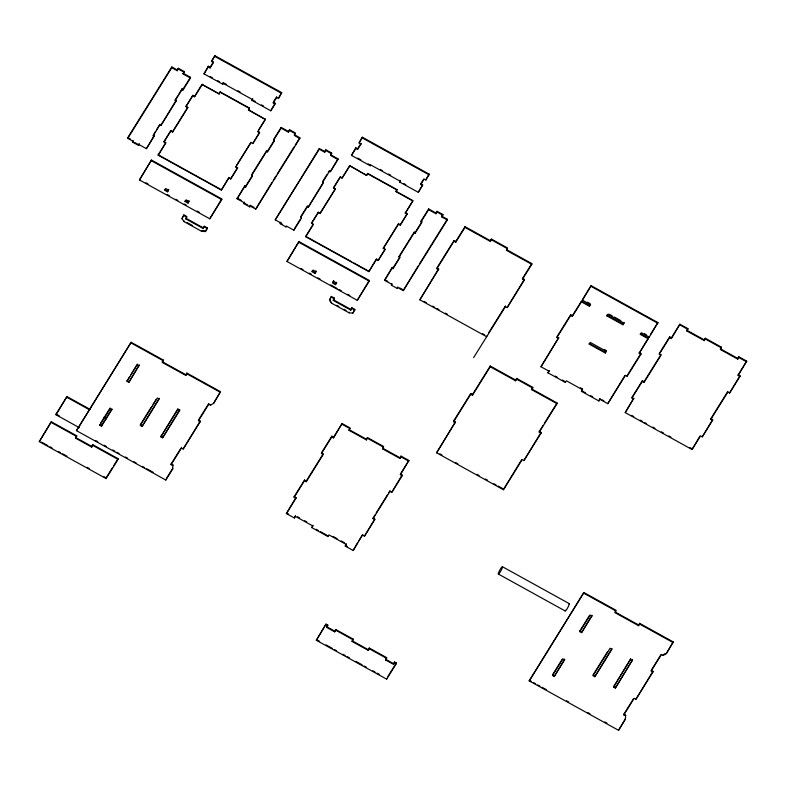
<?xml version="1.0" encoding="UTF-8"?>
<svg xmlns="http://www.w3.org/2000/svg" width="786" height="786" viewBox="0 0 786 786"><rect width="100%" height="100%" fill="white"/><g stroke="black" fill="none" stroke-linecap="round" stroke-linejoin="round"><path stroke-width="1.18" d="M181.478 447.352L181.428 448.059L183.187 449.032L200.165 421.787L200.204 421.08L198.455 420.107L208.791 403.513L208.742 404.22L210.501 405.193L213.615 403.356L220.493 391.674L186.881 373.095L185.82 375.433L162.23 362.395L163.291 360.047L131.144 342.283L76.478 430.659L165.826 480.05L172.665 469.075L172.891 464.909L171.142 463.946L180.829 448.393M625.636 715.162L625.587 715.869L623.829 714.896L634.164 698.312L635.923 699.285L652.901 672.03L651.142 671.057L661.478 654.473L663.237 655.445L666.351 653.598L673.238 641.916L639.627 623.337L638.566 625.685L614.966 612.638L616.028 610.3L583.88 592.536L529.214 680.912L618.562 730.302L625.401 719.328L625.636 715.162L623.878 714.189L633.565 698.636M39.3 441.644L51.296 421.758L76.704 435.798L75.603 438.195L91.687 447.096L92.787 444.689L118.087 458.68L118.047 459.388L106.1 478.566L39.3 441.644L51.296 421.758M79.357 427.682L56.032 414.782L56.081 414.075L66.967 396.596L90.302 409.486M56.032 414.782L66.967 396.596M75.603 438.195L76.704 435.798M91.687 447.096L92.787 444.689M99.773 425.226L99.822 424.519L101.571 425.491L101.532 426.199L99.773 425.226L110.109 408.641L111.867 409.604L101.532 426.199M106.1 478.566L106.139 477.859L104.017 476.689M138.552 145.42L139.102 143.877L138.552 145.42L132.716 142.197L133.227 141.382L127.745 138.346L127.794 137.619L171.81 66.967L177.292 70.003L177.253 70.73L171.761 67.694L171.81 66.967M111.867 409.604L111.907 408.897L101.571 425.491M132.716 142.197L133.276 140.655M128.845 382.36L139.22 365.068L128.845 382.36L127.086 381.387L127.136 380.679L129.719 376.533M139.466 179.945L151.462 160.049L221.77 198.917L221.731 199.624L209.774 218.803L139.466 179.945L151.462 160.049M76.478 430.659L131.144 342.283M146.422 148.672L154.056 135.762L153.172 135.28L154.007 136.489L146.422 148.672L139.063 144.604M127.086 381.387L137.471 364.095M154.007 136.489L154.056 135.762M228.952 177.911L230.76 178.913L228.981 177.557L221.367 190.094L158.173 155.166L165.787 142.63L163.979 141.637L170.817 130.673L172.596 132.019L170.817 130.673M153.132 136.007L160.01 124.316L156.905 129.297M142.089 426.444L159.185 399.003L157.377 398.001L140.272 425.442L142.089 426.444L159.234 398.296M159.961 125.043L160.845 125.524L176.064 100.441L175.19 99.95L177.665 95.971M158.173 155.166L165.767 142.983L163.979 141.637M167.556 191.794L168.617 189.446L167.556 191.794L164.618 190.173L165.64 188.532L168.577 190.153M160.845 125.524L176.015 101.168L175.19 99.95M176.015 101.168L176.064 100.441M177.253 70.73L178.353 68.303L184.189 71.526L183.079 73.953L190.438 78.02L182.853 90.203L182.018 88.985L182.853 90.203M160.825 436.8L177.921 409.359L179.739 410.361L162.633 437.802L160.825 436.8L177.96 408.651M183.079 73.953L184.189 71.526M162.633 437.802L179.778 409.653M172.596 132.019L187.775 107.662L185.997 106.316L192.825 95.352L194.604 96.698L192.825 95.352M187.775 107.662L185.997 106.316M165.826 480.05L165.866 479.342M190.438 78.02L190.487 77.293L183.128 73.226M181.979 218.636L183.895 214.922L186.832 216.543L185.771 218.891L203.319 228.588L204.38 226.24L207.317 227.861L207.268 228.569L205.401 231.575L201.609 231.32L184.071 221.623L181.979 218.636L183.895 214.922M185.093 201.491L185.142 200.784L188.08 202.405L188.031 203.112L185.093 201.491L186.115 199.85L189.053 201.471L188.031 203.112M184.071 221.623L184.111 220.915M185.771 218.891L185.81 218.184L203.358 227.881L203.319 228.588M172.891 464.909L172.851 465.617L171.093 464.654L171.142 463.946M172.665 469.075L172.704 468.368L166.494 478.35M202.199 84.515L219.127 93.878L202.199 84.515L194.604 96.698M226.417 84.407L223.283 82.668L222.723 84.22L203.987 73.864L208.31 66.26L210.117 67.252L210.068 67.989L208.27 66.997L208.31 66.26M185.82 375.433L186.881 373.095M183.187 449.032L200.204 421.08M210.068 67.989L213.458 62.546L211.66 61.554L211.699 60.817L214.892 55.698L281.693 92.62L278.45 98.476L276.652 97.474L276.701 96.747L273.872 101.276M201.609 231.32L201.658 230.612M211.66 61.554L214.892 55.698M205.401 231.575L207.317 227.861M209.774 218.803L221.77 198.917M219.127 93.878L220.168 91.893L249.486 108.104L248.455 110.089L265.383 119.443L257.798 131.626L259.596 132.618L252.768 143.583L250.97 142.59L235.79 166.946L237.588 167.949L230.76 178.913M222.723 84.22L223.283 82.668M221.367 190.094L228.981 177.557M210.501 405.193L210.55 404.485M213.615 403.356L220.493 391.674M235.79 166.946L237.588 167.949M253.976 207.366L250.321 205.352L249.761 206.895L243.935 203.672L244.446 202.847L237.087 198.779L244.721 185.879L245.556 187.088L244.721 185.879M248.455 110.089L249.486 108.104M243.935 203.672L244.485 202.13L244.446 202.847M252.041 100.431L252.601 98.869L252.041 100.431L270.787 110.787L275.061 103.919L275.11 103.182L273.302 102.19L273.263 102.917L275.061 103.919M252.768 143.583L259.626 132.264L257.798 131.626M245.556 187.088L252.385 176.123L251.549 174.914L266.729 150.558L267.564 151.767L266.729 150.558M249.761 206.895L250.321 205.352M252.385 176.123L252.434 175.396L245.596 186.361M250.272 206.079L255.764 209.105L271.985 182.411M265.383 119.443L248.474 109.735M270.787 110.787L275.11 103.182M267.564 151.767L274.393 140.802L273.557 139.594L281.152 127.411L288.511 131.478L288.462 132.205L281.103 128.138L281.152 127.411M274.393 140.802L274.442 140.075L267.604 151.04M278.45 98.476L281.693 92.62M307.503 205.844L300.674 216.808L301.51 218.017L293.915 230.2L286.556 226.132L286.045 226.948L280.219 223.725L280.73 222.91L275.247 219.874L319.303 148.505L324.795 151.531L324.746 152.258L319.263 149.222L319.303 148.505M280.219 223.725L280.769 222.183L280.73 222.91M288.462 132.205L289.572 129.769L295.398 132.991L294.298 135.428L299.78 138.454L255.764 209.105M286.045 226.948L286.094 226.221M286.969 261.473L298.955 241.587L369.273 280.445L369.224 281.152L357.276 300.331L286.969 261.473L298.955 241.587M293.915 230.2L293.964 229.473M299.78 138.454L299.83 137.737L294.337 134.701M301.51 218.017L300.674 216.808M358.937 540.63L362.739 534.519L353.189 550.495L345.3 546.132L346.321 544.492L328.912 534.863L327.89 536.504L311.796 527.612L312.818 525.972L295.408 516.353L294.386 517.984L286.389 513.572L295.949 497.597L294.19 496.634L304.526 480.04L306.285 481.012L306.235 481.72L304.487 480.747L304.526 480.04M376.455 259.449L378.253 260.441L376.474 259.095L368.87 271.622L305.675 236.694L313.28 224.157L311.482 223.165L318.31 212.2L320.089 213.546L318.31 212.2M300.625 217.535L307.464 206.571L308.338 207.052L322.299 184.003M286.389 513.572L295.9 498.304L294.151 497.332L294.19 496.634M305.675 236.694L313.26 224.511L311.482 223.165M294.386 517.984L295.448 515.645M295.9 498.304L295.949 497.597M312.111 271.701L312.16 270.993L315.098 272.614L315.048 273.322L312.111 271.701L313.133 270.06L316.07 271.681L315.048 273.322M316.07 271.681L316.119 270.974L315.098 272.614M308.338 207.052L323.518 182.696L322.682 181.478L327.035 174.502M323.518 182.696L322.682 181.478M324.746 152.258L325.856 149.831L331.682 153.054L330.582 155.481L337.941 159.548L330.346 171.731L329.472 171.24L322.643 182.205M330.582 155.481L331.682 153.054M330.346 171.731L337.98 158.821L330.621 154.754M311.796 527.612L312.867 525.264L312.818 525.972M320.089 213.546L335.268 189.19L333.49 187.844L340.318 176.879L342.126 177.872L349.711 165.689L366.63 175.406L349.711 165.689M337.941 159.548L337.98 158.821M329.481 300.164L331.397 296.45L334.335 298.071L333.264 300.419L350.811 310.116L351.873 307.768L354.81 309.389L354.771 310.097L352.894 313.103L349.112 312.848L331.564 303.15L329.481 300.164L331.397 296.45M306.235 481.72L323.213 454.465L321.464 453.502L321.503 452.795L331.839 436.201L333.598 437.173L333.549 437.881L331.8 436.908L331.839 436.201M331.564 303.15L329.521 299.456M333.618 281.378L333.657 280.671L332.635 282.312L335.573 283.933L335.534 284.64L332.596 283.019L333.618 281.378L336.555 282.999L335.534 284.64M323.213 454.465L323.262 453.758L306.285 481.012M333.47 188.198L340.318 176.879M333.264 300.419L334.335 298.071M336.555 282.999L336.595 282.292L335.573 283.933M316.336 640.285L326.013 624.113L327.772 625.086L326.701 627.434L334.698 631.846L335.76 629.498L353.179 639.126L352.108 641.474L368.202 650.366L369.263 648.018L386.683 657.646L385.612 659.994L393.501 664.347L394.562 662.009L396.321 662.971L396.282 663.679L386.643 679.143L316.336 640.285L326.013 624.113M327.89 536.504L327.929 535.797M423.625 179.179L420.805 183.718L422.603 184.71L422.563 185.447L418.28 192.315L399.543 181.959L400.054 181.134L370.737 164.932L370.226 165.748L351.48 155.392L355.812 147.788L357.61 148.79L357.561 149.517L355.763 148.525L355.812 147.788M326.701 627.434L327.772 625.086M333.549 437.881L342.087 423.546L350.075 427.967L349.013 430.306L366.433 439.934L367.494 437.596L383.578 446.487L382.517 448.826L399.936 458.454L400.998 456.106L408.877 460.468L400.349 474.803L402.108 475.776L391.772 492.36L390.013 491.388L390.053 490.68L388.795 492.704M357.561 149.517L360.961 144.074L359.153 143.081L359.202 142.345L362.385 137.226L429.185 174.148L425.953 180.004L424.145 179.002L420.756 184.455L422.563 185.447M349.112 312.848L349.151 312.14M350.811 310.116L351.873 307.768M360.961 144.074L361 143.347L357.61 148.79M359.153 143.081L362.385 137.226M352.894 313.103L352.943 312.396M334.698 631.846L335.76 629.498M349.013 430.306L349.063 429.598L366.473 439.227L366.433 439.934M357.276 300.331L369.273 280.445M366.63 175.406L367.661 173.421L396.989 189.632L395.947 191.617L412.886 200.97L405.291 213.153L407.099 214.156L400.27 225.12L398.482 223.764L400.27 225.12M345.3 546.132L346.371 543.784M370.226 165.748L370.265 165.011L368.182 163.861M368.87 271.622L376.474 259.095M353.189 550.495L357.669 542.664M352.108 641.474L353.179 639.126M362.7 535.227L364.458 536.199L374.185 519.939M378.253 260.441L385.091 249.476L383.303 248.13L398.482 223.764M385.091 249.476L383.303 248.13M436.004 213.006L428.645 208.938L428.606 209.666L435.965 213.733L437.065 211.296L442.901 214.529L441.84 216.229L447.322 219.265L447.273 219.982L403.257 290.633L397.775 287.607L397.264 288.423L391.428 285.2L391.939 284.385L384.58 280.317L392.214 267.407L393.049 268.615L392.214 267.407M364.458 536.199L374.794 519.605L373.036 518.642L374.961 514.909M374.794 519.605L374.834 518.907L373.075 517.935M395.947 191.617L396.989 189.632M368.202 650.366L369.263 648.018M391.428 285.2L391.988 283.658M382.517 448.826L383.578 446.487M399.543 181.959L400.094 180.407L400.054 181.134M393.049 268.615L399.887 257.651L399.052 256.442L414.222 232.086L415.057 233.295L414.222 232.086M397.264 288.423L397.814 286.88M405.291 213.153L412.905 200.626L395.967 191.263M407.099 214.156L405.321 212.8M403.257 290.633L418.191 266.012M391.772 492.36L402.147 475.068L400.388 474.096L408.877 460.468M385.612 659.994L386.683 657.646M399.936 458.454L400.998 456.106M386.643 679.143L386.692 678.436M418.28 192.315L422.603 184.71M402.108 475.776L402.147 475.068M420.756 184.455L420.805 183.718M393.501 664.347L394.562 662.009M415.057 233.295L421.895 222.33L421.06 221.121L428.645 208.938M425.953 180.004L425.992 179.267M419.852 299.81L438.667 268.959L419.852 299.81L486.652 336.732L486.701 336.005M435.965 213.733L437.065 211.296M438.617 269.696L436.859 268.724L436.908 267.997L454.003 240.545L455.762 241.518L455.723 242.255L453.964 241.282L454.003 240.545M447.273 219.982L441.791 216.956L441.84 216.229M441.791 216.956L442.901 214.529M436.603 452.805L455.418 421.954L436.603 452.805L503.404 489.727L522.169 459.614L523.918 460.576L541.023 433.135L541.063 432.408L539.304 431.435L543.116 425.334M464.968 227.409L465.007 226.673L490.415 240.722L490.376 241.449L464.968 227.409L455.723 242.255M455.369 422.691L453.61 421.718L453.66 420.982L470.755 393.54L472.514 394.513L472.465 395.25L470.716 394.277L470.755 393.54M490.376 241.449L491.437 239.082L507.53 247.973L506.459 250.341L531.768 264.332L522.513 279.168L524.272 280.14L507.176 307.581L505.418 306.619L505.457 305.882L488.637 332.881M490.218 366.767L490.258 366.03L515.665 380.07L515.616 380.807L490.218 366.767L472.465 395.25M506.459 250.341L506.508 249.614L531.808 263.595L531.768 264.332M507.176 307.581L524.321 279.413L522.562 278.44L531.808 263.595M503.404 489.727L521.56 459.918M522.513 279.168L522.562 278.44M515.616 380.807L516.687 378.439L532.77 387.331L531.709 389.699L557.009 403.68L539.265 432.162L541.023 433.135M524.272 280.14L524.321 279.413M523.918 460.576L541.063 432.408M531.709 389.699L532.77 387.331M540.984 366.757L558.699 337.685L540.984 366.757L548.972 371.179L547.95 372.819L565.36 382.438L566.382 380.807L582.475 389.699L581.453 391.34L598.863 400.958L599.934 398.62L598.863 400.958M539.265 432.162L539.304 431.435M547.95 372.819L549.011 370.471L548.972 371.179M558.649 338.393L556.96 337.459L556.999 336.752L570.724 314.724L572.414 315.667L572.375 316.375L570.675 315.432L570.724 314.724M557.009 403.68L557.058 402.953L531.758 388.972M565.36 382.438L565.409 381.741M554.268 676.451L564.653 659.149L564.603 659.857L554.268 676.451L552.509 675.479L552.558 674.771L562.245 659.218M581.434 301.834L581.483 301.126L589.471 305.538L589.431 306.245L581.434 301.834L572.375 316.375M589.431 306.245L590.453 304.604L582.455 300.193L582.505 299.486L591.111 285.662L657.911 322.584L649.256 337.115L641.366 332.753L640.344 334.394L648.234 338.746L639.175 353.297L640.865 354.231L627.149 376.258L625.45 375.315L607.775 403.68L599.885 399.317M581.453 391.34L582.514 388.991L580.373 387.803M582.475 389.699L582.514 388.991M582.455 300.193L591.111 285.662M590.453 304.604L590.492 303.907L589.471 305.538M589.235 344.14L589.274 343.433L605.367 352.325L605.318 353.032L589.235 344.14L590.286 342.441L606.379 351.342L605.318 353.032M581.581 632.612L591.966 615.31L591.917 616.018L581.581 632.612L579.822 631.639L579.872 630.932L589.559 615.379M529.214 680.912L583.88 592.536M606.841 315.874L606.88 315.166L622.974 324.058L622.934 324.765L606.841 315.874L607.863 314.233L623.956 323.125L622.934 324.765M606.379 351.342L606.419 350.635L604.277 349.446M607.775 403.68L624.86 375.62M594.825 676.697L611.921 649.256L610.113 648.244L593.008 675.695L594.825 676.697L611.97 648.548M623.956 323.125L623.996 322.417L622.974 324.058M627.149 376.258L627.189 375.551M625.234 412.601L633.762 398.276L625.234 412.601L692.034 449.523L700.523 435.906L702.271 436.869L712.607 420.284L712.656 419.577L710.898 418.604L727.875 391.359M613.561 687.052L630.706 658.904L613.561 687.052L615.379 688.055L632.514 659.906L615.379 688.055M633.722 398.983L631.964 398.011L632.013 397.303L642.349 380.709L644.098 381.682L644.058 382.389L642.3 381.416L642.349 380.709M639.175 353.297L648.273 338.049L640.384 333.686L640.344 334.394M640.865 354.231L640.914 353.523L639.215 352.59M618.562 730.302L625.44 718.62L625.401 719.328M623.829 714.896L623.878 714.189M648.234 338.746L648.273 338.049M649.256 337.115L649.295 336.408M638.566 625.685L639.627 623.337M635.923 699.285L652.95 671.323L651.191 670.35L660.879 654.797M644.058 382.389L661.036 355.144L659.277 354.172L659.326 353.464L669.662 336.87L671.411 337.842L671.372 338.55L669.613 337.577L669.662 336.87M652.901 672.03L652.95 671.323M671.372 338.55L679.9 324.225L687.897 328.636L686.836 330.975L704.246 340.603L705.307 338.265L721.401 347.157L720.34 349.495L737.749 359.123L738.811 356.785L746.7 361.138L738.172 375.472L739.921 376.445L729.585 393.029L727.836 392.067L710.858 419.311L712.607 420.284M663.237 655.445L663.286 654.738L665.359 653.51M666.351 653.598L673.238 641.916M686.836 330.975L687.897 328.636M692.034 449.523L699.953 436.171M704.246 340.603L705.307 338.265M702.271 436.869L712.656 419.577M710.858 419.311L710.898 418.604M729.585 393.029L739.97 375.737L738.211 374.765L746.7 361.138M737.749 359.123L738.811 356.785M738.172 375.472L738.211 374.765M739.921 376.445L739.97 375.737M127.745 138.346L171.761 67.694M177.292 70.003L178.353 68.303M153.801 134.278L155.657 131.291M178.913 93.976L182.018 88.985M175.14 100.677L181.969 89.712M182.892 89.476L190.487 77.293M203.987 73.864L208.27 66.997M210.117 67.252L213.507 61.809M163.96 141.991L170.798 131.026M185.968 106.67L192.806 95.696M172.615 131.665L187.795 107.309M194.623 96.344L202.218 84.161M219.147 93.524L220.168 91.893M188.08 202.405L189.102 200.764M273.263 102.917L276.652 97.474M236.439 165.581L250.989 142.237M258.456 130.26L265.413 119.089M230.779 178.56L237.608 167.595M203.358 227.881L204.38 226.24M237.087 198.779L244.672 186.606M251.51 175.642L266.68 151.276M273.518 140.311L281.103 128.138M100.461 423.487L110.158 407.934M131.007 374.46L136.823 365.126M288.511 131.478L289.572 129.769M273.282 180.328L275.876 176.172M277.163 174.099L294.003 147.08M295.29 145.007L299.83 137.737M163.291 360.047L162.27 361.707L185.869 374.726M106.768 476.847L112.427 467.758M113.685 465.744L118.087 458.68M151.718 406.441L140.321 424.735L142.128 425.737M152.985 404.407L156.149 399.327M275.247 219.874L319.263 149.222M324.795 151.531L325.856 149.831M328.273 172.507L329.511 170.513M294.593 228.461L300.291 219.323M351.48 155.392L355.763 148.525M311.462 223.519L318.291 212.554M320.118 213.193L335.288 188.837L333.49 187.844M349.691 166.043L342.106 178.226L340.299 177.233M171.093 464.654L181.428 448.059M208.742 404.22L198.406 420.815L200.165 421.787M366.649 175.052L367.661 173.421M426.631 178.245L429.185 174.148M383.283 248.484L398.463 224.118M378.282 260.087L385.111 249.123M400.29 224.767L407.119 213.802M353.562 311.394L354.81 309.389M384.58 280.317L392.175 268.134M399.003 257.169L414.183 232.813M421.011 221.839L428.606 209.666M393.098 267.888L399.927 256.924L399.052 256.442M415.106 232.568L421.935 221.603L421.06 221.121M419.488 263.939L447.322 219.265M294.151 497.332L304.487 480.747M321.464 453.502L331.8 436.908M436.859 268.724L453.964 241.282M333.598 437.173L342.087 423.546M455.762 241.518L465.007 226.673M366.473 439.227L367.494 437.596M490.415 240.722L491.437 239.082M376.219 512.885L387.537 494.718M373.036 518.642L390.013 491.388M473.644 357.601L505.418 306.619M453.61 421.718L470.716 394.277M472.514 394.513L490.258 366.03M515.665 380.07L516.687 378.439M556.96 337.459L570.675 315.432M572.414 315.667L581.483 301.126M544.384 423.3L557.058 402.953M387.97 676.382L396.321 662.971M605.367 352.325L606.419 350.635M650.533 334.433L657.911 322.584M627.817 374.549L640.914 353.523M631.964 398.011L642.3 381.416M659.277 354.172L669.613 337.577M644.098 381.682L661.075 354.437M671.411 337.842L679.9 324.225M721.401 347.157L720.379 348.788L737.789 358.416M552.509 675.479L562.845 658.884L564.603 659.857M579.822 631.639L590.158 615.045L591.917 616.018M607.617 651.604L593.057 674.987L594.874 675.989M202.601 230.681L205.441 230.868M214.843 56.435L281.643 93.357M362.346 137.963L429.146 174.885M679.861 324.923L687.848 329.344M705.268 338.972L721.352 347.864M738.771 357.492L746.661 361.845M686.876 330.267L704.295 339.896M237.942 90.773L240.035 91.923M380.198 169.403L382.301 170.562M388.579 174.04L390.671 175.19M591.072 286.369L657.872 323.292M223.234 83.404L252.552 99.606M210.275 76.576L212.358 77.735M217.565 80.604L219.648 81.764M252.09 99.694L255.214 101.423M261.463 104.872L263.546 106.022M357.777 158.114L360.902 159.833M403.749 183.521L405.831 184.671M491.397 239.809L507.481 248.7M178.314 69.021L184.14 72.243M220.149 92.247L249.467 108.458M289.523 130.496L295.359 133.718M325.807 150.548L331.643 153.781M367.642 173.775L396.959 189.986M437.026 212.024L442.852 215.246M587.496 302.246L589.49 303.347M608.983 314.125L612.196 315.903M614.338 317.082L620.783 320.639M644.363 333.686L646.338 334.767M631.639 415.411L633.762 416.58M640.118 420.097L642.241 421.276M644.363 422.446L646.485 423.615M652.842 427.132L654.964 428.301M661.321 431.819L663.443 432.998M668.748 435.925L670.871 437.095M689.951 447.647L692.073 448.816M127.794 137.619L130.535 139.132M237.126 198.062L241.331 200.381M385.68 280.17L387.783 281.329M399.642 287.892L403.306 289.906M424.145 301.421L426.258 302.59M432.624 306.108L434.746 307.287M436.869 308.456L438.981 309.625M445.348 313.142L447.47 314.312M482.457 333.657L484.579 334.826M601.899 399.71L603.874 400.801M158.192 154.813L221.387 189.74M305.695 236.34L351.755 261.797M353.897 262.986L368.889 271.268M134.711 142.551L137.629 144.162M243.974 202.945L247.865 205.097M280.258 222.998L282.203 224.079M555.162 376.072L557.215 377.211M562.334 380.041L564.387 381.171M581.493 390.632L585.59 392.892M590.718 395.731L592.762 396.861M151.413 160.757L221.731 199.624M298.916 242.294L369.224 281.152M516.638 379.176L532.731 388.068M164.657 189.465L167.595 191.086M145.901 182.765L148.033 183.944M167.212 194.545L169.344 195.724M175.73 199.251L177.862 200.43M184.248 203.967L186.38 205.146M197.04 211.031L199.163 212.21M300.861 268.419L302.983 269.598M309.379 273.125L311.511 274.304M317.898 277.841L320.03 279.02M330.69 284.905L337.076 288.442M339.208 289.612L341.34 290.791M347.726 294.328L349.858 295.507M183.855 215.629L186.793 217.25M204.34 226.948L207.268 228.569M331.348 297.157L334.286 298.778M351.833 308.476L354.771 310.097M333.313 299.712L350.851 309.409M187.206 222.625L192.364 225.474M336.772 305.292L338.835 306.442M343.993 309.291L346.056 310.431M439.826 453.836L441.948 455.006M455.733 462.62L457.855 463.799M476.935 474.341L479.057 475.52M485.424 479.028L487.546 480.207M493.903 483.724L496.025 484.893M498.147 486.062L502.382 488.411M342.038 424.253L350.035 428.675M367.445 438.303L383.539 447.195M400.948 456.813L408.838 461.176M382.566 448.118L399.976 457.747M131.105 342.991L163.252 360.754M186.842 373.802L220.453 392.381M583.841 593.243L615.988 611.007M639.578 624.045L673.189 642.624M615.016 611.93L638.605 624.978M137.422 364.802L139.181 365.765M502.46 566.726A4.195 0.658 -61.1 0 1 499.768 572.67A4.195 0.658 -61.1 0 1 498.972 571.736A4.195 0.658 -61.1 0 1 502.46 566.726L569.26 603.648M498.344 574.026L565.134 610.948M127.136 380.679L128.884 381.652M579.872 630.932L581.62 631.905M630.657 659.601L632.475 660.613M160.865 436.092L162.682 437.095M613.601 686.345L615.418 687.347M297.501 516.775L299.545 517.905M304.673 520.735L306.717 521.875M333.048 536.425L337.145 538.685M341.242 540.955L344.317 542.654M286.438 512.865L288.433 513.965M316.129 529.273L318.281 530.462M320.423 531.65L326.858 535.207M345.349 545.425L347.314 546.516M104.086 417.101L106.198 418.28M66.928 397.303L89.191 409.604M104.037 417.808L106.159 418.987M552.558 674.771L554.307 675.744M56.081 414.075L59.255 415.833M95.666 440.543L97.788 441.712M104.174 445.24L106.307 446.419M112.683 449.946L114.815 451.125M116.937 452.304L119.069 453.473M125.446 457L127.578 458.179M133.954 461.706L136.086 462.885M142.472 466.412L144.595 467.591M146.727 468.761L153.103 472.288M529.253 680.204L531.385 681.383M533.507 682.562L535.639 683.732M537.762 684.911L539.894 686.09M542.016 687.259L546.27 689.617M566.48 700.788L568.612 701.957M587.761 712.548L589.883 713.717M604.778 721.951L606.91 723.13M51.247 422.465L76.655 436.505M92.748 445.397L118.047 459.388M75.643 437.497L91.736 446.389M41.462 442.105L47.828 445.623M49.95 446.792L52.063 447.971M58.429 451.488L60.551 452.657M62.674 453.827L66.908 456.175M87.059 467.306L89.172 468.485M325.974 624.821L327.723 625.794M335.72 630.205L353.13 639.833M369.224 648.725L386.633 658.354M394.523 662.716L396.282 663.679M326.75 626.727L334.738 631.138M352.157 640.767L368.241 649.658M385.661 659.287L393.54 663.649M316.375 639.578L319.578 641.347M325.964 644.874L332.36 648.411M334.492 649.59L336.614 650.769M343.01 654.296L345.142 655.475M347.274 656.654L349.406 657.833M355.793 661.36L362.189 664.897M364.321 666.076L366.443 667.255M372.839 670.782L374.971 671.961M377.103 673.14L379.235 674.319M568.759 603.874A4.195 0.658 -61.1 0 1 567.659 607.833A4.195 0.658 -61.1 0 1 565.183 610.191"/></g></svg>
